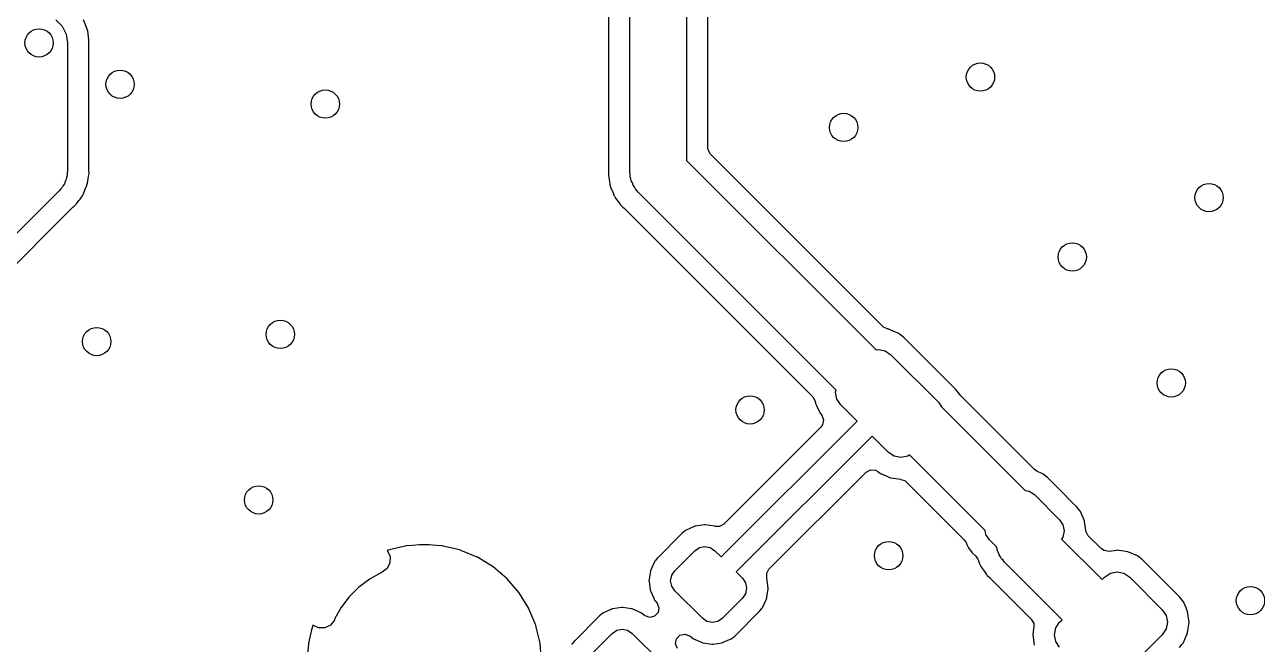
# Model space of a CAD drawing. Extents: x 4.14 to 7.68, y -5.31 to -1.77.
# Drawn here: x 6.248 to 6.933, y -4.33 to -3.986 of the extents above; entities that cross this region are included whole.
import ezdxf

# ---------------------------------------------------------------- set-up
doc = ezdxf.new("R2010")
doc.units = 0
doc.header["$MEASUREMENT"] = 0
doc.layers.add('BLACK', color=7, linetype='CONTINUOUS')

msp = doc.modelspace()

# ---------------------------------------------------------------- linework, layer by layer
at = {"layer": 'BLACK', "linetype": 'CONTINUOUS'}
for p, q in [((6.61575, -3.95969), (6.61575, -4.06137)), ((6.62758, -4.05442), (6.62758, -3.96082)), ((6.58425, -4.06789), (6.58425, -3.96621)), ((6.57242, -3.97317), (6.57242, -4.06677)), ((6.26526, -3.98326), (6.26874, -3.98674)), ((6.28298, -3.98937), (6.28062, -3.98313)), ((6.26874, -3.98674), (6.27098, -3.99113)), ((6.27098, -3.99113), (6.27175, -3.996)), ((6.28358, -3.99433), (6.28298, -3.98937)), ((6.27175, -3.996), (6.27175, -4.06711)), ((6.28358, -4.06615), (6.28358, -3.99433)), ((6.62769, -4.05547), (6.62758, -4.05442)), ((6.62903, -4.05792), (6.62769, -4.05547)), ((6.72482, -4.15372), (6.62903, -4.05792)), ((6.27175, -4.06711), (6.27155, -4.06833)), ((6.28359, -4.06643), (6.28358, -4.06615)), ((6.28373, -4.06885), (6.28359, -4.06643)), ((6.57241, -4.0671), (6.57228, -4.06902)), ((6.57242, -4.06677), (6.57241, -4.0671)), ((6.58445, -4.06912), (6.58425, -4.06789)), ((6.61575, -4.06137), (6.72105, -4.16667)), ((6.27003, -4.07426), (6.2693, -4.07526)), ((6.27041, -4.07308), (6.27003, -4.07426)), ((6.27098, -4.07197), (6.27041, -4.07308)), ((6.27117, -4.07075), (6.27098, -4.07197)), ((6.27155, -4.06957), (6.27117, -4.07075)), ((6.27155, -4.06833), (6.27155, -4.06957)), ((6.2826, -4.07499), (6.28277, -4.07442)), ((6.28277, -4.07442), (6.2828, -4.07429)), ((6.2828, -4.07429), (6.28291, -4.07402)), ((6.28291, -4.07402), (6.28323, -4.07155)), ((6.28323, -4.07155), (6.28327, -4.07129)), ((6.28327, -4.07129), (6.28367, -4.06914)), ((6.28367, -4.06914), (6.28373, -4.06885)), ((6.57228, -4.06902), (6.57226, -4.06935)), ((6.57226, -4.06935), (6.57231, -4.06964)), ((6.57231, -4.06964), (6.57231, -4.06964)), ((6.57231, -4.06964), (6.57268, -4.0718)), ((6.57268, -4.0718), (6.57272, -4.07205)), ((6.57272, -4.07205), (6.57284, -4.07307)), ((6.57284, -4.07307), (6.57302, -4.07452)), ((6.57302, -4.07452), (6.57313, -4.0748)), ((6.57313, -4.0748), (6.57316, -4.07493)), ((6.58445, -4.07036), (6.58445, -4.06912)), ((6.58483, -4.07154), (6.58445, -4.07036)), ((6.58502, -4.07276), (6.58483, -4.07154)), ((6.58559, -4.07386), (6.58502, -4.07276)), ((6.58597, -4.07504), (6.58559, -4.07386)), ((6.26714, -4.07824), (6.07024, -4.27514)), ((6.26786, -4.07724), (6.26714, -4.07824)), ((6.26874, -4.07636), (6.26786, -4.07724)), ((6.2693, -4.07526), (6.26874, -4.07636)), ((6.27875, -4.08278), (6.27976, -4.0815)), ((6.27976, -4.0815), (6.27989, -4.08122)), ((6.27989, -4.08122), (6.27996, -4.08111)), ((6.27996, -4.08111), (6.28025, -4.0806)), ((6.28025, -4.0806), (6.28031, -4.08048)), ((6.28031, -4.08048), (6.28048, -4.08023)), ((6.28048, -4.08023), (6.28059, -4.07996)), ((6.28059, -4.07996), (6.28139, -4.07792)), ((6.28059, -4.07996), (6.28059, -4.07996)), ((6.28139, -4.07792), (6.28149, -4.07768)), ((6.28149, -4.07768), (6.28239, -4.07569)), ((6.28239, -4.07569), (6.28251, -4.07541)), ((6.28239, -4.07569), (6.28239, -4.07569)), ((6.28251, -4.07541), (6.28256, -4.07512)), ((6.28256, -4.07512), (6.2826, -4.07499)), ((6.57316, -4.07493), (6.57331, -4.0755)), ((6.57331, -4.0755), (6.57335, -4.07563)), ((6.57335, -4.07563), (6.5734, -4.07592)), ((6.5734, -4.07592), (6.57352, -4.0762)), ((6.57352, -4.0762), (6.57352, -4.0762)), ((6.57352, -4.0762), (6.5744, -4.0782)), ((6.5744, -4.0782), (6.5745, -4.07844)), ((6.5745, -4.07844), (6.57526, -4.08046)), ((6.57526, -4.08046), (6.57538, -4.08076)), ((6.57538, -4.08076), (6.57555, -4.08101)), ((6.57555, -4.08101), (6.57561, -4.08113)), ((6.57561, -4.08113), (6.5759, -4.08165)), ((6.5759, -4.08165), (6.57597, -4.08176)), ((6.5867, -4.07605), (6.58597, -4.07504)), ((6.58726, -4.07715), (6.5867, -4.07605)), ((6.58814, -4.07803), (6.58726, -4.07715)), ((6.58886, -4.07903), (6.58814, -4.07803)), ((6.69877, -4.18894), (6.58886, -4.07903)), ((6.07929, -4.28282), (6.2747, -4.0874)), ((6.2747, -4.0874), (6.27495, -4.08717)), ((6.27495, -4.08717), (6.27547, -4.08672)), ((6.27547, -4.08672), (6.27665, -4.0857)), ((6.27665, -4.0857), (6.27682, -4.08545)), ((6.27682, -4.08545), (6.27808, -4.08366)), ((6.27682, -4.08545), (6.27682, -4.08545)), ((6.27808, -4.08366), (6.27823, -4.08345)), ((6.27823, -4.08345), (6.27875, -4.08278)), ((6.57597, -4.08176), (6.57609, -4.08204)), ((6.57609, -4.08204), (6.57627, -4.08227)), ((6.57627, -4.08227), (6.57627, -4.08227)), ((6.57627, -4.08227), (6.5776, -4.08401)), ((6.5776, -4.08401), (6.57775, -4.08422)), ((6.57775, -4.08422), (6.57899, -4.08602)), ((6.57899, -4.08602), (6.57899, -4.08602)), ((6.57899, -4.08602), (6.57916, -4.08627)), ((6.57916, -4.08627), (6.58031, -4.08729)), ((6.58031, -4.08729), (6.58097, -4.08788)), ((6.58097, -4.08788), (6.58118, -4.08807)), ((6.58118, -4.08807), (6.68582, -4.19272)), ((6.72511, -4.15398), (6.72482, -4.15372)), ((6.72766, -4.15512), (6.72511, -4.15398)), ((6.72817, -4.15519), (6.72766, -4.15512)), ((6.72848, -4.15533), (6.72817, -4.15519)), ((6.7292, -4.15564), (6.72848, -4.15533)), ((6.72848, -4.15533), (6.72848, -4.15533)), ((6.73362, -4.15755), (6.7292, -4.15564)), ((6.73387, -4.15775), (6.73362, -4.15755)), ((6.73477, -4.15845), (6.73387, -4.15775)), ((6.73387, -4.15775), (6.73387, -4.15775)), ((6.73642, -4.15975), (6.73477, -4.15845)), ((6.76525, -4.18858), (6.73642, -4.15975)), ((6.72105, -4.16667), (6.72229, -4.16642)), ((6.72229, -4.16642), (6.72606, -4.16717)), ((6.72606, -4.16717), (6.72925, -4.1693)), ((6.72925, -4.1693), (6.7557, -4.19575)), ((6.69853, -4.19018), (6.69877, -4.18894)), ((6.69928, -4.19395), (6.69853, -4.19018)), ((6.76745, -4.19138), (6.76525, -4.18858)), ((6.68582, -4.19272), (6.68716, -4.19517)), ((6.68716, -4.19517), (6.68723, -4.19555)), ((6.68723, -4.19555), (6.6873, -4.19607)), ((6.6873, -4.19607), (6.68743, -4.19638)), ((6.68743, -4.19638), (6.68743, -4.19638)), ((6.68743, -4.19638), (6.68791, -4.19748)), ((6.68791, -4.19748), (6.68966, -4.20152)), ((6.70141, -4.19714), (6.69928, -4.19395)), ((6.71046, -4.20619), (6.70141, -4.19714)), ((6.7557, -4.19575), (6.75736, -4.19823)), ((6.76748, -4.19146), (6.76745, -4.19138)), ((6.76809, -4.19224), (6.76748, -4.19146)), ((6.80899, -4.23314), (6.76809, -4.19224)), ((6.68966, -4.20152), (6.68985, -4.20177)), ((6.68985, -4.20177), (6.68985, -4.20177)), ((6.68985, -4.20177), (6.69079, -4.20296)), ((6.69079, -4.20296), (6.69182, -4.20555)), ((6.75736, -4.19823), (6.80383, -4.24471)), ((6.63493, -4.28172), (6.71046, -4.20619)), ((6.69039, -4.20953), (6.66323, -4.23668)), ((6.69129, -4.2083), (6.69039, -4.20953)), ((6.69182, -4.20555), (6.69129, -4.2083)), ((6.71881, -4.21454), (6.64328, -4.29007)), ((6.72786, -4.22359), (6.71881, -4.21454)), ((6.73105, -4.22572), (6.72786, -4.22359)), ((6.73961, -4.22504), (6.73858, -4.22572)), ((6.78156, -4.26698), (6.73961, -4.22504)), ((6.73482, -4.22647), (6.73105, -4.22572)), ((6.73858, -4.22572), (6.73482, -4.22647)), ((6.66323, -4.23668), (6.6364, -4.26351)), ((6.66149, -4.2886), (6.71547, -4.23461)), ((6.71547, -4.23461), (6.71793, -4.23327)), ((6.71793, -4.23327), (6.72072, -4.23347)), ((6.72072, -4.23347), (6.72204, -4.23421)), ((6.72204, -4.23421), (6.72348, -4.23534)), ((6.72348, -4.23534), (6.72658, -4.23668)), ((6.72658, -4.23668), (6.72853, -4.23752)), ((6.72853, -4.23752), (6.72893, -4.2377)), ((6.72893, -4.2377), (6.73482, -4.23851)), ((6.73482, -4.23851), (6.7348, -4.23862)), ((6.7348, -4.23862), (6.73694, -4.23925)), ((6.73694, -4.23925), (6.73776, -4.23991)), ((6.81053, -4.23418), (6.80899, -4.23314)), ((6.81325, -4.23536), (6.81053, -4.23418)), ((6.81355, -4.23549), (6.81325, -4.23536)), ((6.81325, -4.23536), (6.81325, -4.23536)), ((6.8138, -4.23569), (6.81355, -4.23549)), ((6.81546, -4.23698), (6.8138, -4.23569)), ((6.8138, -4.23569), (6.8138, -4.23569)), ((6.81622, -4.23759), (6.81546, -4.23698)), ((6.82165, -4.24301), (6.81622, -4.23759)), ((6.73776, -4.23991), (6.76999, -4.27214)), ((6.80383, -4.24471), (6.80612, -4.24517)), ((6.80612, -4.24517), (6.80899, -4.24709)), ((6.83241, -4.25378), (6.82165, -4.24301)), ((6.80899, -4.24709), (6.82291, -4.26101)), ((6.83251, -4.2539), (6.83241, -4.25378)), ((6.83415, -4.256), (6.83251, -4.2539)), ((6.83251, -4.2539), (6.83251, -4.2539)), ((6.83451, -4.25645), (6.83415, -4.256)), ((6.83676, -4.26166), (6.83451, -4.25645)), ((6.61997, -4.26485), (6.61544, -4.26691)), ((6.62029, -4.2647), (6.61997, -4.26485)), ((6.61997, -4.26485), (6.61997, -4.26485)), ((6.62064, -4.26465), (6.62029, -4.2647)), ((6.62553, -4.26395), (6.62064, -4.26465)), ((6.62064, -4.26465), (6.62064, -4.26465)), ((6.62588, -4.2639), (6.62553, -4.26395)), ((6.63147, -4.2647), (6.62588, -4.2639)), ((6.63161, -4.26477), (6.63147, -4.2647)), ((6.63395, -4.26485), (6.63161, -4.26477)), ((6.6364, -4.26351), (6.63395, -4.26485)), ((6.82291, -4.26101), (6.82483, -4.26388)), ((6.82483, -4.26388), (6.82551, -4.26727)), ((6.83681, -4.26199), (6.83676, -4.26166)), ((6.83751, -4.26708), (6.83681, -4.26199)), ((6.61326, -4.26856), (6.59949, -4.28233)), ((6.61515, -4.26704), (6.61326, -4.26856)), ((6.61544, -4.26691), (6.61515, -4.26704)), ((6.61544, -4.26691), (6.61544, -4.26691)), ((6.76999, -4.27214), (6.77103, -4.27368)), ((6.78202, -4.26927), (6.78156, -4.26698)), ((6.78394, -4.27214), (6.78202, -4.26927)), ((6.78796, -4.27617), (6.78394, -4.27214)), ((6.82483, -4.27066), (6.82407, -4.2718)), ((6.82407, -4.2718), (6.84659, -4.29432)), ((6.82551, -4.26727), (6.82483, -4.27066)), ((6.83757, -4.26746), (6.83751, -4.26708)), ((6.83891, -4.26991), (6.83757, -4.26746)), ((6.84623, -4.27723), (6.83891, -4.26991)), ((6.44968, -4.27808), (6.44942, -4.27819)), ((6.44942, -4.27819), (6.44947, -4.27824)), ((6.44947, -4.27824), (6.45095, -4.28141)), ((6.44986, -4.27801), (6.44968, -4.27808)), ((6.44968, -4.27808), (6.44968, -4.27808)), ((6.45367, -4.27709), (6.44986, -4.27801)), ((6.45961, -4.27567), (6.45367, -4.27709)), ((6.4598, -4.27562), (6.45961, -4.27567)), ((6.45961, -4.27567), (6.45961, -4.27567)), ((6.46347, -4.27533), (6.4598, -4.27562)), ((6.46735, -4.27503), (6.46347, -4.27533)), ((6.46745, -4.27502), (6.46735, -4.27503)), ((6.46735, -4.27503), (6.46735, -4.27503)), ((6.47255, -4.27502), (6.46745, -4.27502)), ((6.47265, -4.27503), (6.47255, -4.27502)), ((6.47653, -4.27533), (6.47265, -4.27503)), ((6.47265, -4.27503), (6.47265, -4.27503)), ((6.4802, -4.27562), (6.47653, -4.27533)), ((6.48039, -4.27567), (6.4802, -4.27562)), ((6.48633, -4.27709), (6.48039, -4.27567)), ((6.48039, -4.27567), (6.48039, -4.27567)), ((6.49014, -4.27801), (6.48633, -4.27709)), ((6.49032, -4.27808), (6.49014, -4.27801)), ((6.49941, -4.28185), (6.49032, -4.27808)), ((6.49032, -4.27808), (6.49032, -4.27808)), ((6.60918, -4.28938), (6.62031, -4.27824)), ((6.62031, -4.27824), (6.62287, -4.27653)), ((6.62287, -4.27653), (6.62588, -4.27594)), ((6.62588, -4.27594), (6.62889, -4.27653)), ((6.62889, -4.27653), (6.63145, -4.27824)), ((6.63145, -4.27824), (6.63493, -4.28172)), ((6.77103, -4.27368), (6.77148, -4.27472)), ((6.77148, -4.27472), (6.77219, -4.27636)), ((6.77219, -4.27636), (6.77234, -4.2767)), ((6.77234, -4.2767), (6.77444, -4.27937)), ((6.77444, -4.27937), (6.77641, -4.28135)), ((6.78825, -4.27707), (6.78796, -4.27617)), ((6.78845, -4.27829), (6.78825, -4.27707)), ((6.78901, -4.2794), (6.78845, -4.27829)), ((6.78939, -4.28057), (6.78901, -4.2794)), ((6.84765, -4.27822), (6.84623, -4.27723)), ((6.85041, -4.27863), (6.84765, -4.27822)), ((6.85461, -4.27806), (6.85041, -4.27863)), ((6.85495, -4.27801), (6.85461, -4.27806)), ((6.85461, -4.27806), (6.85461, -4.27806)), ((6.86083, -4.27882), (6.85495, -4.27801)), ((6.86628, -4.28118), (6.86083, -4.27882)), ((6.45091, -4.28491), (6.44935, -4.28805)), ((6.45095, -4.28141), (6.45091, -4.28491)), ((6.49959, -4.28192), (6.49941, -4.28185)), ((6.49941, -4.28185), (6.49941, -4.28185)), ((6.50831, -4.28727), (6.49959, -4.28192)), ((6.59784, -4.2845), (6.59616, -4.28821)), ((6.59797, -4.28422), (6.59784, -4.2845)), ((6.59784, -4.2845), (6.59784, -4.2845)), ((6.59837, -4.28373), (6.59797, -4.28422)), ((6.59941, -4.28244), (6.59837, -4.28373)), ((6.59949, -4.28233), (6.59941, -4.28244)), ((6.59941, -4.28244), (6.59941, -4.28244)), ((6.77641, -4.28135), (6.77745, -4.28286)), ((6.77745, -4.28286), (6.77783, -4.28373)), ((6.77783, -4.28373), (6.77793, -4.28397)), ((6.77793, -4.28397), (6.7785, -4.28548)), ((6.7785, -4.28548), (6.77881, -4.2863)), ((6.77881, -4.2863), (6.77897, -4.28654)), ((6.77897, -4.28654), (6.77904, -4.28666)), ((6.77904, -4.28666), (6.77932, -4.28718)), ((6.77932, -4.28718), (6.77939, -4.28729)), ((6.79012, -4.28158), (6.78939, -4.28057)), ((6.79068, -4.28268), (6.79012, -4.28158)), ((6.79156, -4.28356), (6.79068, -4.28268)), ((6.79229, -4.28456), (6.79156, -4.28356)), ((6.82432, -4.31659), (6.79229, -4.28456)), ((6.86908, -4.28337), (6.86628, -4.28118)), ((6.88956, -4.30385), (6.86908, -4.28337)), ((6.43984, -4.29381), (6.43372, -4.29845)), ((6.44614, -4.2903), (6.43984, -4.29381)), ((6.44659, -4.2902), (6.44614, -4.2903)), ((6.44935, -4.28805), (6.44659, -4.2902)), ((6.51609, -4.29391), (6.50831, -4.28727)), ((6.52273, -4.30169), (6.51609, -4.29391)), ((6.59559, -4.28971), (6.59496, -4.29408)), ((6.59564, -4.28936), (6.59559, -4.28971)), ((6.59559, -4.28971), (6.59559, -4.28971)), ((6.59616, -4.28821), (6.59564, -4.28936)), ((6.60687, -4.29495), (6.60747, -4.29193)), ((6.60747, -4.29193), (6.60918, -4.28938)), ((6.64328, -4.29007), (6.64676, -4.29355)), ((6.64676, -4.29355), (6.64847, -4.29611)), ((6.66023, -4.29339), (6.66024, -4.2907)), ((6.6603, -4.29353), (6.66023, -4.29339)), ((6.66024, -4.2907), (6.66149, -4.2886)), ((6.6611, -4.29912), (6.6603, -4.29353)), ((6.77939, -4.28729), (6.77951, -4.28757)), ((6.77951, -4.28757), (6.77969, -4.2878)), ((6.77969, -4.2878), (6.77969, -4.2878)), ((6.77969, -4.2878), (6.78102, -4.28954)), ((6.78102, -4.28954), (6.78118, -4.28975)), ((6.78118, -4.28975), (6.78242, -4.29155)), ((6.78242, -4.29155), (6.78242, -4.29155)), ((6.78242, -4.29155), (6.78259, -4.2918)), ((6.78259, -4.2918), (6.78281, -4.292)), ((6.78281, -4.292), (6.7844, -4.29341)), ((6.7844, -4.29341), (6.7846, -4.29361)), ((6.7846, -4.29361), (6.80723, -4.31623)), ((6.84659, -4.29432), (6.84799, -4.29293)), ((6.84799, -4.29293), (6.85118, -4.2908)), ((6.85118, -4.2908), (6.85495, -4.29005)), ((6.85495, -4.29005), (6.85871, -4.2908)), ((6.85871, -4.2908), (6.8619, -4.29293)), ((6.8619, -4.29293), (6.88, -4.31103)), ((6.43372, -4.29845), (6.4283, -4.30389)), ((6.59496, -4.29408), (6.59484, -4.29495)), ((6.59484, -4.29495), (6.59489, -4.2953)), ((6.59489, -4.2953), (6.59556, -4.3)), ((6.59556, -4.3), (6.59564, -4.30053)), ((6.59564, -4.30053), (6.59578, -4.30085)), ((6.59578, -4.30085), (6.59578, -4.30085)), ((6.59578, -4.30085), (6.5975, -4.30463)), ((6.60747, -4.29796), (6.60687, -4.29495)), ((6.60918, -4.30051), (6.60747, -4.29796)), ((6.62449, -4.31582), (6.60918, -4.30051)), ((6.64847, -4.29611), (6.64906, -4.29912)), ((6.64906, -4.29912), (6.64847, -4.30213)), ((6.66038, -4.30413), (6.66105, -4.29947)), ((6.66105, -4.29947), (6.6611, -4.29912)), ((6.4283, -4.30389), (6.42369, -4.31003)), ((6.52808, -4.31041), (6.52273, -4.30169)), ((6.5975, -4.30463), (6.59797, -4.30567)), ((6.59797, -4.30567), (6.59817, -4.30591)), ((6.59817, -4.30591), (6.59932, -4.30734)), ((6.59932, -4.30734), (6.60038, -4.30993)), ((6.64676, -4.30469), (6.63562, -4.31582)), ((6.64847, -4.30213), (6.64676, -4.30469)), ((6.65821, -4.3093), (6.66015, -4.30503)), ((6.66015, -4.30503), (6.6603, -4.30471)), ((6.66015, -4.30503), (6.66015, -4.30503)), ((6.6603, -4.30471), (6.66038, -4.30413)), ((6.89175, -4.30665), (6.88956, -4.30385)), ((6.89324, -4.31009), (6.89175, -4.30665)), ((6.42369, -4.31003), (6.4202, -4.31636)), ((6.52815, -4.31059), (6.52808, -4.31041)), ((6.53135, -4.31832), (6.52815, -4.31059)), ((6.52815, -4.31059), (6.52815, -4.31059)), ((6.56733, -4.31449), (6.55356, -4.32826)), ((6.56922, -4.31297), (6.56733, -4.31449)), ((6.5695, -4.31284), (6.56922, -4.31297)), ((6.57404, -4.31078), (6.5695, -4.31284)), ((6.5695, -4.31284), (6.5695, -4.31284)), ((6.57436, -4.31064), (6.57404, -4.31078)), ((6.57404, -4.31078), (6.57404, -4.31078)), ((6.57471, -4.31059), (6.57436, -4.31064)), ((6.5796, -4.30989), (6.57471, -4.31059)), ((6.57471, -4.31059), (6.57471, -4.31059)), ((6.57995, -4.30984), (6.5796, -4.30989)), ((6.58029, -4.30989), (6.57995, -4.30984)), ((6.58518, -4.31059), (6.58029, -4.30989)), ((6.58553, -4.31064), (6.58518, -4.31059)), ((6.58518, -4.31059), (6.58518, -4.31059)), ((6.58585, -4.31078), (6.58553, -4.31064)), ((6.58876, -4.3121), (6.58585, -4.31078)), ((6.58585, -4.31078), (6.58585, -4.31078)), ((6.59067, -4.31297), (6.58876, -4.3121)), ((6.59234, -4.31432), (6.59067, -4.31297)), ((6.59262, -4.31452), (6.59234, -4.31432)), ((6.59527, -4.31541), (6.59262, -4.31452)), ((6.59988, -4.31268), (6.59798, -4.31472)), ((6.60038, -4.30993), (6.59988, -4.31268)), ((6.64267, -4.32551), (6.65644, -4.31174)), ((6.65644, -4.31174), (6.65751, -4.31041)), ((6.65751, -4.31041), (6.65777, -4.31009)), ((6.65777, -4.31009), (6.65796, -4.30985)), ((6.65777, -4.31009), (6.65777, -4.31009)), ((6.65796, -4.30985), (6.65821, -4.3093)), ((6.88, -4.31103), (6.88213, -4.31422)), ((6.88213, -4.31422), (6.88288, -4.31799)), ((6.89392, -4.31165), (6.89324, -4.31009)), ((6.89411, -4.3121), (6.89392, -4.31165)), ((6.89492, -4.31799), (6.89411, -4.3121)), ((6.40801, -4.31986), (6.40742, -4.32231)), ((6.40809, -4.31965), (6.40801, -4.31986)), ((6.40813, -4.3197), (6.40809, -4.31965)), ((6.41131, -4.32118), (6.40813, -4.3197)), ((6.41481, -4.32114), (6.41131, -4.32118)), ((6.41795, -4.31958), (6.41481, -4.32114)), ((6.4201, -4.31681), (6.41795, -4.31958)), ((6.4202, -4.31636), (6.4201, -4.31681)), ((6.53199, -4.31986), (6.53135, -4.31832)), ((6.53258, -4.32231), (6.53199, -4.31986)), ((6.59798, -4.31472), (6.59527, -4.31541)), ((6.62704, -4.31753), (6.62449, -4.31582)), ((6.63005, -4.31813), (6.62704, -4.31753)), ((6.63307, -4.31753), (6.63005, -4.31813)), ((6.63562, -4.31582), (6.63307, -4.31753)), ((6.80723, -4.31623), (6.80857, -4.31868)), ((6.80863, -4.32041), (6.80806, -4.32459)), ((6.80857, -4.31868), (6.80863, -4.32041)), ((6.82005, -4.32495), (6.8208, -4.32118)), ((6.8208, -4.32118), (6.82293, -4.31799)), ((6.82293, -4.31799), (6.82432, -4.31659)), ((6.88288, -4.31799), (6.88213, -4.32175)), ((6.89411, -4.32387), (6.89492, -4.31799)), ((6.40742, -4.32231), (6.40567, -4.32961)), ((6.53433, -4.32961), (6.53258, -4.32231)), ((6.55356, -4.32826), (6.55347, -4.32837)), ((6.56324, -4.33531), (6.57438, -4.32418)), ((6.57438, -4.32418), (6.57693, -4.32247)), ((6.57693, -4.32247), (6.57995, -4.32187)), ((6.57995, -4.32187), (6.58296, -4.32247)), ((6.58296, -4.32247), (6.58551, -4.32418)), ((6.58551, -4.32418), (6.60082, -4.33949)), ((6.60962, -4.33007), (6.61012, -4.32732)), ((6.61012, -4.32732), (6.61202, -4.32528)), ((6.61202, -4.32528), (6.61473, -4.32459)), ((6.61473, -4.32459), (6.61738, -4.32548)), ((6.61738, -4.32548), (6.61766, -4.32568)), ((6.61766, -4.32568), (6.61933, -4.32703)), ((6.61933, -4.32703), (6.61961, -4.32716)), ((6.61961, -4.32716), (6.61961, -4.32716)), ((6.61961, -4.32716), (6.62397, -4.32914)), ((6.63607, -4.32917), (6.6405, -4.32716)), ((6.6405, -4.32716), (6.64078, -4.32703)), ((6.6405, -4.32716), (6.6405, -4.32716)), ((6.64078, -4.32703), (6.64267, -4.32551)), ((6.80806, -4.32459), (6.80801, -4.32495)), ((6.80801, -4.32495), (6.80882, -4.33083)), ((6.8208, -4.32871), (6.82005, -4.32495)), ((6.88, -4.32495), (6.85495, -4.35)), ((6.88213, -4.32175), (6.88, -4.32495)), ((6.89175, -4.32932), (6.89369, -4.32484)), ((6.89369, -4.32484), (6.89398, -4.32418)), ((6.89398, -4.32418), (6.89411, -4.32387)), ((6.89398, -4.32418), (6.89398, -4.32418)), ((6.40562, -4.3298), (6.40482, -4.34)), ((6.40567, -4.32961), (6.40562, -4.3298)), ((6.40567, -4.32961), (6.40567, -4.32961)), ((6.53438, -4.3298), (6.53433, -4.32961)), ((6.53433, -4.32961), (6.53433, -4.32961)), ((6.53518, -4.34), (6.53438, -4.3298)), ((6.55204, -4.33015), (6.55191, -4.33044)), ((6.55283, -4.32917), (6.55204, -4.33015)), ((6.55347, -4.32837), (6.55283, -4.32917)), ((6.55347, -4.32837), (6.55347, -4.32837)), ((6.61068, -4.33266), (6.60962, -4.33007)), ((6.62397, -4.32914), (6.62447, -4.32936)), ((6.62447, -4.32936), (6.62482, -4.32941)), ((6.62482, -4.32941), (6.62482, -4.32941)), ((6.62482, -4.32941), (6.6297, -4.33011)), ((6.6297, -4.33011), (6.63005, -4.33016)), ((6.63005, -4.33016), (6.6304, -4.33011)), ((6.6304, -4.33011), (6.63529, -4.32941)), ((6.63529, -4.32941), (6.63564, -4.32936)), ((6.63529, -4.32941), (6.63529, -4.32941)), ((6.63564, -4.32936), (6.63607, -4.32917)), ((6.82293, -4.3319), (6.8208, -4.32871)), ((6.88956, -4.33212), (6.89113, -4.33011)), ((6.89113, -4.33011), (6.89156, -4.32957)), ((6.89156, -4.32957), (6.89175, -4.32932)), ((6.89156, -4.32957), (6.89156, -4.32957))]:
    msp.add_line(p, q, dxfattribs=at)
at = {"layer": 'BLACK'}
for centre in [(6.256, -3.996), (6.301, -4.019), (6.779, -4.015), (6.415, -4.03), (6.703, -4.043), (6.906, -4.082), (6.83, -4.115), (6.39, -4.158), (6.288, -4.162), (6.885, -4.185), (6.651, -4.2), (6.378, -4.25), (6.728, -4.281), (6.929, -4.306)]:
    msp.add_circle(centre, 0.00787, dxfattribs=at)

doc.saveas('drawing.dxf')
